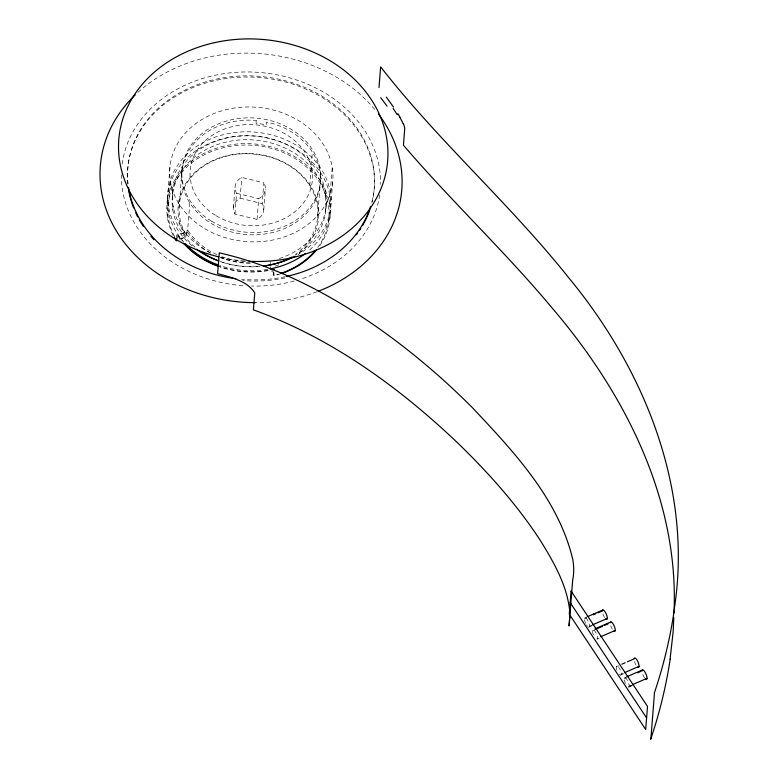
<?xml version="1.0" encoding="UTF-8"?>
<svg xmlns="http://www.w3.org/2000/svg" width="778" height="778" viewBox="0 0 778 778"><rect width="100%" height="100%" fill="white"/><g stroke="black" fill="none" stroke-linecap="round" stroke-linejoin="round"><path stroke-width="0.58" stroke-dasharray="3.89 2.92" d="M181.984 170.421L179.076 207.609M317.58 217.83L320.137 184.95M167.066 203.515L167.678 195.725M167.999 191.689L169.954 166.871M167.542 218.103L168.155 210.313M168.466 206.277L170.421 181.459M172.288 196.912L172.609 192.866M172.804 209.914L173.124 205.869M176.509 238.729L176.849 234.421A81.729 67.355 4.5 0 0 180.039 239.021M177.442 238.418L177.685 235.238L186.701 231.504L186.282 236.813L180.272 239.303M187.128 230.385L186.71 235.695A69.466 57.251 4.5 0 1 211.344 161.698A69.466 57.251 4.5 0 1 303.546 177.608A69.466 57.251 4.5 0 1 295.387 254.455M189.822 202.863L187.673 230.132A2.052 0.593 68.3 0 0 187.527 230.016M233.4 207.755L235.034 186.983M234.956 214.047L236.59 193.275A15.229 12.545 4.5 0 1 241.744 177.413L263.82 182.82L262.186 203.583A15.2 12.526 4.5 0 1 257.08 219.425L234.956 214.047A15.229 12.545 4.5 0 1 240.11 198.176L241.744 177.413M257.08 219.425L258.714 198.662A15.2 12.526 4.5 0 0 263.82 182.82M263.752 209.856L265.386 189.093M270.472 263.713L270.647 261.593M273.632 271.814L273.379 274.994L271.804 270.948M273.944 272.582L273.681 275.811A81.729 67.355 4.5 0 0 279.603 274.157M309.712 185.679L312.357 152.109M325.311 196.639L325.632 192.594M325.826 209.642L326.138 205.596M329.347 204.021L329.96 196.231M330.28 192.195L332.235 167.367M329.833 218.433L330.436 210.819M330.747 206.783L332.702 181.955M584.861 617.81L586.884 616.935M584.511 618.695L586.748 617.722M589.481 626.183L591.708 625.211M592.457 630.676L594.684 629.703M616.273 666.62L618.5 665.657M621.233 674.118L623.46 673.145M624.549 677.726L626.786 676.763M624.209 678.611L626.436 677.638M629.169 686.099L631.396 685.126M588.917 627.156L592.457 625.619M596.852 639.137L599.284 638.086M620.669 675.09L623.1 674.04M628.828 686.974L632.154 685.535M628.614 687.071L632.096 685.554M179.747 239.118L185.757 236.629A70.487 58.097 4.5 0 1 210.196 161.824A70.487 58.097 4.5 0 1 303.498 176.801A70.487 58.097 4.5 0 1 297.488 254.562M236.59 193.275L258.714 198.662M240.11 198.176L262.186 203.583M188.082 230.599L188.169 230.726A69.466 57.251 4.5 0 0 217.227 254.766M272.728 271.289L274.303 275.334A80.708 66.509 4.5 0 0 278.3 274.226M270.229 266.903L271.405 269.937M250.302 263.353A70.487 58.097 4.5 0 1 220.621 257.722M210.391 252.889A70.487 58.097 4.5 0 1 187.226 231.679L178.211 235.413A80.708 66.509 4.5 0 0 182.198 240.888M268.06 270.336A80.708 66.509 4.5 0 1 219.756 266.514M278.835 264.841A70.487 58.097 4.5 0 1 275.042 266.134M174.661 236.726A80.708 66.509 4.5 0 1 253.258 145.301A80.708 66.509 4.5 0 1 317.667 247.443M187.158 230.424A2.052 0.593 68.3 0 1 187.235 230.074M245.527 261.748A69.466 57.251 4.5 0 1 221.03 256.361M585.659 623.285A5.106 1.566 66.5 0 1 585.085 617.713A5.106 1.566 66.5 0 1 588.839 622.847A5.106 1.566 66.5 0 1 588.411 627.049M587.585 626.378A5.106 1.566 66.5 0 1 586.495 624.89M604.516 617.44A5.106 1.566 66.5 0 1 602.493 612.519M616.993 670.189A5.106 1.566 66.5 0 1 617.596 665.919A5.106 1.566 66.5 0 1 621.204 673.213A5.106 1.566 66.5 0 1 618.432 673.116M636.093 665.083A5.106 1.566 66.5 0 1 634.245 660.454M593.449 634.936A5.106 1.566 66.5 0 1 592.885 629.742A5.106 1.566 66.5 0 1 596.269 633.564A5.106 1.566 66.5 0 1 597.086 639.03M612.276 629.13A5.106 1.566 66.5 0 1 610.37 624.209M625.512 683.541A5.106 1.566 66.5 0 1 624.909 677.628A5.106 1.566 66.5 0 1 628.857 683.774A5.106 1.566 66.5 0 1 627.272 686.293M644.573 677.881A5.106 1.566 66.5 0 1 642.132 672.134M379.664 194.986A129.741 106.926 4.5 0 1 299.724 279.419M294.298 280.994A129.741 106.926 4.5 0 1 251.566 286.071M242.853 285.643A129.741 106.926 4.5 0 1 121.358 174.749M122.117 164.129A129.741 106.926 4.5 0 1 259.298 72.432A129.741 106.926 4.5 0 1 380.559 184.376M127.855 183.968A123.614 101.879 4.5 0 1 258.763 77.45A123.614 101.879 4.5 0 1 371.865 202.854M285.04 277.902A123.614 101.879 4.5 0 1 242.746 280.566M244.438 260.97A134.857 111.137 4.5 0 1 220.962 257.382M317.064 291.721A151.195 124.606 4.5 0 1 255.194 302.661M137.901 92.407A151.195 124.606 4.5 0 1 376.358 111.371M128.059 183.948A123.614 101.879 4.5 0 1 258.889 76.302A123.614 101.879 4.5 0 1 371.66 202.844M285.127 276.744A123.614 101.879 4.5 0 1 241.627 279.312M195.035 247.171A77.032 63.485 4.5 0 1 196.815 155.308A77.032 63.485 4.5 0 1 307.913 163.818A77.032 63.485 4.5 0 1 295.854 254.892M259.978 266.446A77.032 63.485 4.5 0 1 220.252 261.476M210.488 253.093A77.032 63.485 4.5 0 1 192.886 154.657A77.032 63.485 4.5 0 1 312.561 164.547A77.032 63.485 4.5 0 1 278.689 258.724M250.205 262.799A77.032 63.485 4.5 0 1 220.563 257.43M173.241 235.433A81.729 67.355 4.5 0 1 253.735 143.911A81.729 67.355 4.5 0 1 318.902 246.908M183.88 242.25A81.729 67.355 4.5 0 1 195.998 150.689A81.729 67.355 4.5 0 1 307.777 157.905A81.729 67.355 4.5 0 1 309.255 250.331M267.671 269.382A81.729 67.355 4.5 0 1 219.6 265.415M268.099 270.618A81.729 67.355 4.5 0 1 219.338 266.689M192.059 245.809A81.729 67.355 4.5 0 1 194.237 148.121A81.729 67.355 4.5 0 1 312.328 157.885A81.729 67.355 4.5 0 1 298.081 254.571M257.401 266.533A81.729 67.355 4.5 0 1 219.921 261.379M256.263 120.464L256.04 123.352A69.466 57.251 4.5 0 1 266.28 124.879L266.504 122A69.466 57.251 4.5 0 1 304.266 215.652A69.466 57.251 4.5 0 1 187.138 198.147A69.466 57.251 4.5 0 1 256.263 120.464M211.519 221.156A69.466 57.251 4.5 0 0 320.41 181.848A69.466 57.251 4.5 0 0 221.876 122.525A69.466 57.251 4.5 0 0 211.519 221.156M216.196 215.749A61.297 50.512 4.5 0 0 312.279 181.07A61.297 50.512 4.5 0 0 225.328 128.72A61.297 50.512 4.5 0 0 216.196 215.749M204.702 228.586A81.729 67.355 4.5 0 0 332.692 182.13A81.729 67.355 4.5 0 0 216.595 112.528A81.729 67.355 4.5 0 0 204.702 228.586"/><path stroke-width="1.17" d="M673.777 617.557L673.174 631.522L670.082 659.131M673.981 612.899C679.32 498.397 623.577 391.062 550.688 306.289C503.911 250.497 450.725 200.52 403.432 145.175L404.706 129.031A7.128 2.567 60.3 0 0 404.599 127.543L404.035 125.462A12.127 4.308 60.5 0 0 403.315 123.644M176.509 238.729L176.343 240.879A81.729 67.355 4.5 0 1 174.214 237.271M379.003 87.613L380.637 66.85C438.452 141.11 509.609 203.612 568.241 277.182C643.873 368.393 692.848 487.952 674.438 607.793L674.429 607.871M650.855 739.1L654.483 692.955M587.847 616.507L593.974 613.852M593.429 614.815L595.666 613.852M597.893 612.879L601.238 611.43M592.817 624.724L607.317 618.432M595.024 628.828L610.847 621.953M595.802 629.227L602.483 626.319M604.72 625.347L608.065 623.898M600.762 636.715L615.252 630.413M621.846 664.208L625.191 662.749M627.418 661.786L634.109 658.878M624.578 672.659L639.069 666.367M627 676.665L642.609 669.887M637.59 672.795L640.936 671.346M632.514 684.64L647.004 678.348M593.838 613.9L602.911 609.971M386.287 97.094L393.512 107.082M570.196 602.61L646.606 717.948M397.898 113.695L399.999 117.147M569.885 613.181C567.872 586.505 553.965 562.533 540.195 540.233C516.816 504.436 488.117 472.402 457.454 442.711C398.404 386.578 330.592 337.584 253.414 309.868L254.688 293.714A8.237 4.444 25.6 0 0 254.532 292.421C246.461 280.566 230.696 277.279 217.626 273.603L219.26 252.831C263.12 262.76 304.47 281.753 342.865 304.869C378.672 326.566 412.126 352.026 443.256 379.975A782.843 645.157 4.5 0 1 472.1 407.371C513.597 451.425 558.478 498.97 572.812 559.577C573.882 566.258 574.154 573.172 572.696 579.824L569.058 625.969L569.934 615.427M380.705 97.688A157.107 29.292 57.4 0 1 387.065 106.178M393.104 108.453A60.869 17.68 60 0 1 397.237 114.697M399.804 117.322A22.017 7.391 60.6 0 1 403.121 123.624M670.198 659.141A684.037 563.729 4.5 0 1 650.748 739.071M674.536 608.124A680.03 560.432 4.5 0 1 654.356 692.916M218.978 266.251A80.708 66.509 4.5 0 1 184.415 243.514M315.333 250.438A80.708 66.509 4.5 0 1 280.284 273.593M176.742 240.363A80.708 66.509 4.5 0 1 175.672 238.554M602.337 611.168A5.106 1.566 66.5 0 1 604.545 611.1A5.106 1.566 66.5 0 1 607.248 617.255A5.106 1.566 66.5 0 1 605.761 618.967M634.167 658.499A5.106 1.566 66.5 0 1 638.077 662.107A5.106 1.566 66.5 0 1 637.843 667.145M610.312 622.731A5.106 1.566 66.5 0 1 614.182 625.989A5.106 1.566 66.5 0 1 614.027 631.201M642.035 671.083A5.106 1.566 66.5 0 1 644.242 671.015A5.106 1.566 66.5 0 1 646.946 677.171A5.106 1.566 66.5 0 1 645.458 678.883M369.822 209.71A123.614 101.879 4.5 0 1 362.499 225.61M360.749 228.479A123.614 101.879 4.5 0 1 359.562 230.317M357.686 233.021A123.614 101.879 4.5 0 1 356.382 234.8M153.976 239.721A123.614 101.879 4.5 0 1 150.951 236.327M143.405 226.417A123.614 101.879 4.5 0 1 139.291 219.756M137.716 216.838A123.614 101.879 4.5 0 1 135.771 212.88M133.621 207.862A123.614 101.879 4.5 0 1 128.788 190.804M218.783 256.866A134.857 111.137 4.5 0 1 150.747 75.398A134.857 111.137 4.5 0 1 376.426 108.259A134.857 111.137 4.5 0 1 249.057 261.272M378.487 114.113A151.195 124.606 4.5 0 1 318.144 291.312M255.194 302.661A151.195 124.606 4.5 0 1 115.076 228.761A151.195 124.606 4.5 0 1 135.265 94.867M370.659 206.287A123.614 101.879 4.5 0 1 286.246 276.511M235.715 278.67A123.614 101.879 4.5 0 1 128.506 187.362M292.207 256.973A77.032 63.485 4.5 0 1 264.403 265.93M218.18 260.698A77.032 63.485 4.5 0 1 200.909 251.634M274.196 269.353A81.729 67.355 4.5 0 1 272.174 269.82M218.365 266.339A81.729 67.355 4.5 0 1 183.637 243.417M316.909 249.514A81.729 67.355 4.5 0 1 281.539 273.525M305.073 253.735A81.729 67.355 4.5 0 1 269.985 268.964M218.492 265.026A81.729 67.355 4.5 0 1 185.349 243.835M295.163 256.205A81.729 67.355 4.5 0 1 263.314 266.018M218.812 260.99A81.729 67.355 4.5 0 1 196.455 249.242M571.101 591.076L569.282 614.153L645.691 729.482L647.51 706.414L571.101 591.076"/></g></svg>
